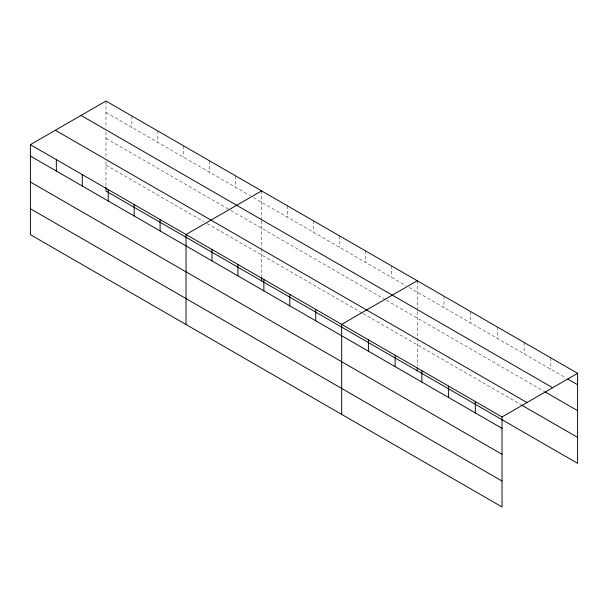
<?xml version="1.0" encoding="UTF-8"?>
<svg xmlns="http://www.w3.org/2000/svg" width="608" height="608" viewBox="0 0 608 608"><rect width="100%" height="100%" fill="white"/><g stroke="black" fill="none" stroke-linecap="round" stroke-linejoin="round"><path stroke-width="0.46" stroke-dasharray="3.04 2.28" d="M105.967 112.434L250.26 195.738M253.498 197.608L405.893 285.593M409.138 287.462L566.261 378.176M105.967 138.373L229.991 209.98M230.804 210.444L385.632 299.835M386.445 300.306L544.396 391.499M105.967 165.102L204.052 221.73M207.298 223.6L362.125 312.991M362.938 313.462L520.912 404.662M550.871 357.899L550.871 369.292M524.149 342.464L524.149 353.864M497.42 327.036L497.42 338.436M470.698 311.608L470.698 323.008M443.969 296.172L443.969 307.572M417.248 280.744L417.248 310.673M417.248 311.6L417.248 366.122M391.309 265.772L391.309 277.172M365.362 250.792L365.362 262.192M339.424 235.82L339.424 247.213M313.485 220.841L313.485 232.241M287.546 205.869L287.546 217.261M261.607 190.889L261.607 219.891M261.607 220.818L261.607 247.585M261.607 248.505L261.607 276.268M235.668 175.91L235.668 187.31M209.73 160.938L209.73 172.338M183.791 145.958L183.791 157.358M157.852 130.986L157.852 142.386M131.906 116.006L131.906 127.406M105.967 101.034L105.967 128.182M105.967 131.89L105.967 157.73M105.967 161.416L105.967 187.34"/><path stroke-width="0.91" d="M502.033 454.298L502.033 416.959L30.4 144.658L30.4 234.673L502.033 506.966L502.033 454.298L30.4 182.005M105.967 187.34L105.967 191.041L577.6 463.342L577.6 373.327L105.967 101.034L30.4 144.658M261.607 190.889L186.04 234.521L186.04 324.528M417.248 280.744L341.673 324.376L341.673 414.39M502.033 416.959L577.6 373.327M567.88 379.111L577.6 384.727M81.031 115.429L552.664 387.722M545.209 391.962L577.6 410.666M55.336 130.264L526.969 402.557M521.717 405.133L577.6 437.395M30.4 156.058L502.033 428.351M30.4 208.734L502.033 481.027M475.304 401.523L475.304 412.923M448.582 386.095L448.582 397.495M421.853 370.667L421.853 382.067M417.248 367.977L417.248 370.758M395.124 355.232L395.124 366.632M368.402 339.804L368.402 351.204M315.734 309.396L315.734 320.796M289.796 294.424L289.796 305.824M263.857 279.444L263.857 290.844M261.607 277.195L261.607 280.904M237.918 264.472L237.918 275.872M211.979 249.493L211.979 260.893M160.102 219.541L160.102 230.941M134.155 204.569L134.155 215.962M108.216 189.59L108.216 200.99M82.278 174.618L82.278 186.01M56.339 159.638L56.339 171.038"/></g></svg>
